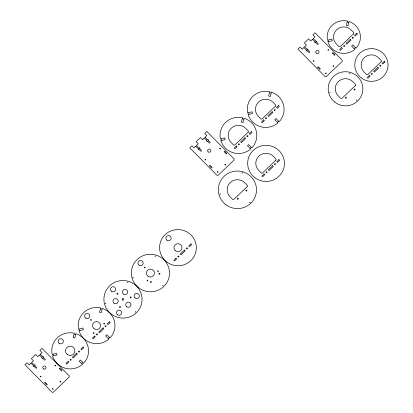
<?xml version="1.0" encoding="UTF-8"?>
<svg xmlns="http://www.w3.org/2000/svg" width="413" height="413" viewBox="0 0 413 413"><rect width="100%" height="100%" fill="white"/><g stroke="black" fill="none" stroke-linecap="round" stroke-linejoin="round"><path stroke-width="0.62" d="M74.371 334.205L74.49 333.27A18.389 18.084 6.9 0 0 52.188 354.555L53.158 354.504M75.383 334.489L75.816 333.642A18.389 18.084 6.9 0 1 83.503 363.337L82.708 362.79M100.787 308.934L100.891 307.995A18.389 18.084 6.9 0 0 78.604 329.285L79.57 329.228M101.794 309.218L102.228 308.366A18.389 18.084 6.9 0 1 109.915 338.061L109.12 337.514M242.632 118.799L242.725 117.855A18.389 18.084 6.9 0 0 220.449 139.145L221.414 139.093M243.644 119.083L244.078 118.232A18.389 18.084 6.9 0 1 251.765 147.926L250.97 147.379M269.901 92.708L270.019 91.774A18.389 18.084 6.9 0 0 247.717 113.054L248.688 113.002M270.913 92.992L271.346 92.14A18.389 18.084 6.9 0 1 279.033 121.835L278.238 121.288M347.524 22.049L347.653 21.12A16.639 16.365 6.9 0 0 327.514 40.319L328.485 40.267M348.536 22.333L348.97 21.481A16.639 16.365 6.9 0 1 355.908 48.28L355.118 47.732M195.7 146.228L194.002 147.854L191.921 145.753L189.784 147.792L216.722 175.05A1.156 1.136 6.9 0 0 218.353 175.076L233.789 160.306A1.156 1.136 6.9 0 0 233.81 158.7L206.872 131.448L204.734 133.487L206.815 135.593L205.116 137.219M196.573 145.391L198.271 143.765L196.19 141.664L200.465 137.575L202.546 139.682L204.239 138.056M303.865 47.557L302.166 49.178L300.086 47.077L297.949 49.121L324.886 76.374A1.156 1.136 6.9 0 0 326.518 76.4L341.954 61.635A1.156 1.136 6.9 0 0 341.974 60.024L315.036 32.772L312.899 34.816L314.98 36.917L313.281 38.543M304.737 46.715L306.436 45.094L304.355 42.988L308.63 38.899L310.71 41.006L312.404 39.38M198.271 148.886L198.044 149.098L198.607 149.671L198.834 149.454M199.2 147.999L199.422 147.782L199.985 148.35L199.763 148.566M206.815 140.709L206.588 140.926L207.15 141.494L207.378 141.277M207.744 139.821L207.966 139.609L208.529 140.177L208.307 140.394M306.436 50.21L306.209 50.427L306.771 50.995L306.998 50.778M307.365 49.323L307.587 49.106L308.15 49.674L307.928 49.89M314.98 42.033L314.752 42.25L315.315 42.823L315.542 42.606M315.909 41.15L316.131 40.933L316.694 41.501L316.472 41.718M250.118 148.097L249.917 148.288L247.47 145.815L248.724 144.612L251.171 147.09L250.97 147.281M277.386 122.005L277.185 122.196L274.738 119.724L275.992 118.521L278.439 120.999L278.238 121.19M354.266 48.45L354.065 48.641L351.618 46.168L352.872 44.971L355.319 47.443L355.118 47.634M30.856 363.187L29.158 364.808L27.077 362.707L24.945 364.751L51.878 392.004A1.156 1.136 6.9 0 0 53.514 392.03L68.945 377.265A1.156 1.136 6.9 0 0 68.966 375.654L42.028 348.402L39.896 350.446L41.976 352.547L40.278 354.173M31.734 362.346L33.432 360.725L31.352 358.618L35.621 354.53L37.702 356.636L39.4 355.01M33.432 365.841L33.205 366.057L33.768 366.625L33.995 366.408M34.356 364.953L34.584 364.736L35.146 365.309L34.919 365.52M41.971 357.663L41.749 357.88L42.312 358.453L42.534 358.236M42.9 356.78L43.128 356.564L43.69 357.131L43.463 357.348M81.857 363.507L81.655 363.698L79.213 361.22L80.463 360.022L82.91 362.5L82.708 362.691M108.273 338.232L108.072 338.423L105.625 335.95L106.879 334.752L109.321 337.225L109.125 337.416M328.743 41.269L327.865 41.672A16.639 16.365 6.9 0 0 354.896 49.25L354.364 48.45M248.946 114.003L248.068 114.406A18.389 18.084 6.9 0 0 278.021 122.806L277.484 122.005M221.678 140.095L220.8 140.497A18.389 18.084 6.9 0 0 250.753 148.897L250.216 148.097M79.828 330.23L78.95 330.632A18.389 18.084 6.9 0 0 108.903 339.032L108.371 338.237M53.416 355.505L52.539 355.908A18.389 18.084 6.9 0 0 82.492 364.302L81.955 363.507M347.441 22.095L347.168 22.018L346.223 25.332L347.906 25.807L348.856 22.493L348.587 22.416M269.813 92.755L269.544 92.677L268.6 95.992L270.283 96.466L271.233 93.152L270.959 93.075M242.545 118.846L242.276 118.768L241.326 122.083L243.014 122.558L243.959 119.243L243.691 119.166M100.7 308.981L100.431 308.909L99.481 312.223L101.17 312.693L102.114 309.378L101.846 309.306M74.283 334.256L74.015 334.179L73.07 337.493L74.753 337.963L75.703 334.654L75.429 334.576M313.281 38.641L315.759 41.145M316.466 41.863L318.087 43.504A0.542 0.532 6.9 0 1 318.082 44.258A0.542 0.532 6.9 0 1 317.313 44.248L315.692 42.606M312.507 39.385L314.98 41.889M304.737 46.814L307.215 49.323M307.922 50.04L309.549 51.677A0.542 0.532 6.9 0 1 309.538 52.436A0.542 0.532 6.9 0 1 308.769 52.42L307.148 50.784M303.963 47.557L306.441 50.066M205.116 137.312L207.594 139.821M208.302 140.539L209.923 142.18A0.542 0.532 6.9 0 1 209.918 142.934A0.542 0.532 6.9 0 1 209.148 142.924L207.527 141.282M204.342 138.056L206.815 140.565M196.573 145.49L199.051 147.993M199.758 148.711L201.379 150.353A0.542 0.532 6.9 0 1 201.374 151.106A0.542 0.532 6.9 0 1 200.604 151.096L198.983 149.454M195.798 146.233L198.271 148.737M40.273 354.271L42.751 356.775M43.463 357.493L45.084 359.134A0.542 0.532 6.9 0 1 45.074 359.888A0.542 0.532 6.9 0 1 44.305 359.878L42.684 358.236M39.498 355.015L41.976 357.519M31.734 362.444L34.207 364.953M34.919 365.67L36.54 367.307A0.542 0.532 6.9 0 1 36.53 368.066A0.542 0.532 6.9 0 1 35.761 368.05L34.14 366.414M30.954 363.187L33.432 365.696M328.531 40.185L328.464 39.916L331.856 39.08L332.289 40.748L328.898 41.589L328.825 41.321M248.734 112.919L248.667 112.651L252.059 111.809L252.493 113.482L249.101 114.324L249.029 114.055M221.466 139.011L221.399 138.742L224.791 137.906L225.224 139.573L221.833 140.415L221.76 140.146M79.621 329.146L79.549 328.877L82.946 328.041L83.374 329.708L79.983 330.55L79.916 330.281M53.205 354.416L53.138 354.153L56.529 353.311L56.963 354.984L53.571 355.82L53.499 355.557M103.771 323.647C104.716 325.227 104.912 322.13 103.777 323.616M105.527 303.576L105.878 303.601L105.532 303.55M132.981 277.304L133.332 277.329L132.986 277.293M157.637 271.129C158.556 272.725 158.788 269.627 157.642 271.093M219.969 194.079L220.32 194.095L219.969 194.079M329.791 92.626L330.142 92.651L329.796 92.605M44.661 382.768L46.561 384.885L47.185 384.839L47.201 384.317L45.384 382.469L44.661 382.768M209.505 165.814L211.404 167.931L212.029 167.885L212.045 167.358L210.202 165.494L209.505 165.814M317.669 67.138L319.569 69.255L320.194 69.208L320.209 68.687L318.366 66.818L317.669 67.107M93.23 333.074C94.205 334.669 94.278 331.577 93.235 333.038M127.638 282.415L127.984 282.461L127.643 282.378M147.095 280.551C147.978 282.167 148.355 279.007 147.095 280.551M155.092 256.148L155.443 256.184L155.092 256.137M242.08 172.918L242.426 172.944L242.08 172.918M349.703 73.571L350.048 73.607L349.703 73.56M40.298 376.594C41.233 378.081 41.29 375.154 40.298 376.594M52.482 388.927C53.422 390.409 53.453 387.492 52.482 388.927M54.944 365.541C55.858 367.043 55.92 364.121 54.944 365.541M60.055 381.689C60.933 383.197 61.062 380.29 60.055 381.689M90.581 319.925C91.531 321.562 91.64 318.402 90.581 319.925M135.278 311.903L135.624 311.944L135.283 311.877M144.447 267.407C145.412 269.039 145.5 265.879 144.447 267.407M162.732 285.636L163.078 285.677L162.737 285.61M205.142 159.64C205.886 161.168 206.314 158.293 205.142 159.64M217.326 171.968C218.25 173.47 218.281 170.533 217.326 171.968M219.788 148.587C220.532 150.12 220.95 147.234 219.788 148.587M224.899 164.735C225.896 166.207 225.844 163.259 224.899 164.735M249.715 202.406L250.066 202.437L249.715 202.406M313.307 60.964C314.226 62.456 314.303 59.513 313.307 60.964M325.49 73.297C326.337 74.799 326.6 71.883 325.49 73.297M327.953 49.911C328.738 51.398 329.099 48.62 327.963 49.854M333.064 66.059C334.003 67.551 334.029 64.624 333.064 66.059M356.579 100.127L356.93 100.158L356.579 100.127M59.364 368.675L61.269 370.828L61.883 370.781L61.888 370.234L60.086 368.406L59.364 368.675M224.207 151.721L226.107 153.868L226.722 153.827L226.732 153.275L224.899 151.432L224.207 151.721M332.372 53.045L334.272 55.197L334.886 55.151L334.897 54.604L333.064 52.756L332.372 53.045M248.074 132.346L235.028 144.829A1.156 1.136 6.9 0 1 233.391 144.803L231.073 142.459A10.273 10.108 6.9 0 1 231.249 128.164A10.273 10.108 6.9 0 1 245.776 128.391L248.094 130.735A1.156 1.136 6.9 0 1 248.074 132.346M275.342 106.255L262.296 118.737A1.156 1.136 6.9 0 1 260.66 118.712L258.347 116.368A10.273 10.108 6.9 0 1 258.517 102.073A10.273 10.108 6.9 0 1 273.045 102.3L275.363 104.644A1.156 1.136 6.9 0 1 275.342 106.255M236.365 145.954L234.228 147.999L234.961 148.742L237.098 146.698L236.365 145.954M244.909 137.782L240.634 141.865L241.373 142.609L245.642 138.52L244.909 137.782M251.316 131.649L249.178 133.693L249.917 134.437L252.049 132.392L251.316 131.649M263.633 119.863L261.501 121.907L262.234 122.651L264.366 120.606L263.633 119.863M272.177 111.691L267.908 115.774L268.641 116.518L272.91 112.429L272.177 111.691M278.584 105.558L276.452 107.602L277.185 108.345L279.317 106.301L278.584 105.558M353.44 33.938L340.395 46.421A1.156 1.136 6.9 0 1 338.763 46.395L336.445 44.052A10.273 10.108 6.9 0 1 336.621 29.757A10.273 10.108 6.9 0 1 351.143 29.984L353.461 32.328A1.156 1.136 6.9 0 1 353.44 33.938M341.737 47.547L339.6 49.591L340.333 50.334L342.47 48.29L341.737 47.547M350.276 39.374L346.006 43.458L346.739 44.201L351.014 40.113L350.276 39.374M356.687 33.241L354.55 35.286L355.283 36.029L357.421 33.985L356.687 33.241M247.077 186.733L234.032 199.216A1.156 1.136 6.9 0 1 232.395 199.19L230.077 196.846A10.273 10.108 6.9 0 1 230.253 182.551A10.273 10.108 6.9 0 1 244.78 182.778L247.098 185.127A1.156 1.136 6.9 0 1 247.077 186.733M275.703 160.306L262.658 172.789A1.156 1.136 6.9 0 1 261.026 172.763L258.708 170.414A10.273 10.108 6.9 0 1 258.884 156.124A10.273 10.108 6.9 0 1 273.406 156.351L275.724 158.695A1.156 1.136 6.9 0 1 275.703 160.306M355.18 85.708L342.134 98.191A1.156 1.136 6.9 0 1 340.503 98.165L338.185 95.821A10.273 10.108 6.9 0 1 338.355 81.526A10.273 10.108 6.9 0 1 352.883 81.753L355.201 84.097A1.156 1.136 6.9 0 1 355.18 85.708M175.912 258.192L173.78 260.236L174.513 260.98L176.65 258.936L175.912 258.192M184.456 250.02L180.187 254.103L180.92 254.847L185.189 250.763L184.456 250.02M190.863 243.887L188.731 245.931L189.464 246.675L191.601 244.63L190.863 243.887M264 173.914L261.863 175.959L262.596 176.702L264.733 174.658L264 173.914M272.539 165.742L268.269 169.826L269.002 170.569L273.277 166.48L272.539 165.742M278.951 159.609L276.813 161.653L277.546 162.397L279.684 160.352L278.951 159.609M381.075 61.893L368.029 74.376A1.156 1.136 6.9 0 1 366.393 74.35L364.075 72.007A10.273 10.108 6.9 0 1 364.251 57.717A10.273 10.108 6.9 0 1 378.778 57.944L381.091 60.288A1.156 1.136 6.9 0 1 381.075 61.893M68.104 361.365L65.972 363.404L66.705 364.147L68.837 362.103L68.104 361.365M76.648 353.187L72.378 357.276L73.111 358.019L77.381 353.931L76.648 353.187M83.054 347.059L80.922 349.104L81.655 349.842L83.793 347.803L83.054 347.059M94.52 336.089L92.383 338.133L93.116 338.877L95.253 336.832L94.52 336.089M103.064 327.917L98.79 332.006L99.523 332.744L103.797 328.66L103.064 327.917M109.471 321.784L107.334 323.828L108.067 324.572L110.204 322.527L109.471 321.784M369.367 75.507L367.229 77.551L367.962 78.289L370.1 76.25L369.367 75.507M377.91 67.329L373.636 71.418L374.369 72.161L378.644 68.073L377.91 67.329M384.317 61.201L382.18 63.246L382.913 63.984L385.05 61.945L384.317 61.201M334.654 102.026A17.336 17.052 6.9 0 0 362.66 91.485A17.336 17.052 6.9 0 0 339.285 72.853A17.336 17.052 6.9 0 0 334.654 102.026M354.184 89.864A0.527 0.516 6.9 0 0 355.035 89.564A0.527 0.516 6.9 0 0 354.339 88.981A0.527 0.516 6.9 0 0 354.184 89.864M345.66 98.057A0.527 0.516 6.9 0 0 346.497 97.711A0.527 0.516 6.9 0 0 345.769 97.169A0.527 0.516 6.9 0 0 345.66 98.057M352.444 38.094A0.527 0.516 6.9 0 0 353.296 37.795A0.527 0.516 6.9 0 0 352.604 37.211A0.527 0.516 6.9 0 0 352.444 38.094M343.921 46.287A0.527 0.516 6.9 0 0 344.757 45.941A0.527 0.516 6.9 0 0 344.034 45.399A0.527 0.516 6.9 0 0 343.921 46.287M316.363 53.215A1.631 1.6 6.9 0 0 319.012 52.26A1.631 1.6 6.9 0 0 316.838 50.479A1.631 1.6 6.9 0 0 316.363 53.215M361.401 78A16.639 16.365 6.9 0 0 387.931 67.051A16.639 16.365 6.9 0 0 364.942 49.875A16.639 16.365 6.9 0 0 361.401 78M380.074 66.054A0.527 0.516 6.9 0 0 380.931 65.75A0.527 0.516 6.9 0 0 380.234 65.171A0.527 0.516 6.9 0 0 380.074 66.054M371.555 74.247A0.527 0.516 6.9 0 0 372.392 73.896A0.527 0.516 6.9 0 0 371.664 73.354A0.527 0.516 6.9 0 0 371.555 74.247M208.198 151.891A1.631 1.6 6.9 0 0 210.847 150.936A1.631 1.6 6.9 0 0 208.673 149.155A1.631 1.6 6.9 0 0 208.198 151.891M238.554 144.695A0.527 0.516 6.9 0 0 239.39 144.349A0.527 0.516 6.9 0 0 238.662 143.807A0.527 0.516 6.9 0 0 238.554 144.695M247.072 136.502A0.527 0.516 6.9 0 0 247.929 136.202A0.527 0.516 6.9 0 0 247.232 135.619A0.527 0.516 6.9 0 0 247.072 136.502M225.452 204.389A19.091 18.776 6.9 0 0 256.287 192.783A19.091 18.776 6.9 0 0 230.547 172.267A19.091 18.776 6.9 0 0 225.452 204.389M246.076 190.889A0.527 0.516 6.9 0 0 246.933 190.589A0.527 0.516 6.9 0 0 246.236 190.011A0.527 0.516 6.9 0 0 246.076 190.889M237.558 199.081A0.527 0.516 6.9 0 0 238.394 198.736A0.527 0.516 6.9 0 0 237.666 198.194A0.527 0.516 6.9 0 0 237.558 199.081M254.981 177.776A18.389 18.084 6.9 0 0 284.304 165.68A18.389 18.084 6.9 0 0 258.894 146.698A18.389 18.084 6.9 0 0 254.981 177.776M266.184 172.655A0.527 0.516 6.9 0 0 267.02 172.304A0.527 0.516 6.9 0 0 266.297 171.767A0.527 0.516 6.9 0 0 266.184 172.655M274.707 164.462A0.527 0.516 6.9 0 0 275.559 164.157A0.527 0.516 6.9 0 0 274.867 163.579A0.527 0.516 6.9 0 0 274.707 164.462M274.34 110.41A0.527 0.516 6.9 0 0 275.197 110.111A0.527 0.516 6.9 0 0 274.5 109.528A0.527 0.516 6.9 0 0 274.34 110.41M265.822 118.603A0.527 0.516 6.9 0 0 266.659 118.257A0.527 0.516 6.9 0 0 265.931 117.715A0.527 0.516 6.9 0 0 265.822 118.603M150.569 282.311A0.527 0.516 6.9 0 0 151.406 281.96A0.527 0.516 6.9 0 0 150.683 281.423A0.527 0.516 6.9 0 0 150.569 282.311M159.093 274.118A0.527 0.516 6.9 0 0 159.95 273.814A0.527 0.516 6.9 0 0 159.253 273.236A0.527 0.516 6.9 0 0 159.093 274.118M138.887 265.017A2.628 2.581 6.9 0 0 143.13 263.422A2.628 2.581 6.9 0 0 139.584 260.598A2.628 2.581 6.9 0 0 138.887 265.017M138.469 287.613A19.091 18.776 6.9 0 0 169.299 276.008A19.091 18.776 6.9 0 0 143.564 255.497A19.091 18.776 6.9 0 0 138.469 287.613M147.916 276.116A4.027 3.96 6.9 0 0 154.421 273.669A4.027 3.96 6.9 0 0 148.995 269.338A4.027 3.96 6.9 0 0 147.916 276.116M175.448 250.737A4.027 3.96 6.9 0 0 181.952 248.29A4.027 3.96 6.9 0 0 176.521 243.959A4.027 3.96 6.9 0 0 175.448 250.737M166.904 240.134A2.628 2.581 6.9 0 0 171.147 238.538A2.628 2.581 6.9 0 0 167.606 235.715A2.628 2.581 6.9 0 0 166.904 240.134M166.893 262.059A18.389 18.084 6.9 0 0 196.221 249.958A18.389 18.084 6.9 0 0 170.806 230.975A18.389 18.084 6.9 0 0 166.893 262.059M178.101 256.932A0.527 0.516 6.9 0 0 178.937 256.587A0.527 0.516 6.9 0 0 178.209 256.045A0.527 0.516 6.9 0 0 178.101 256.932M186.624 248.74A0.527 0.516 6.9 0 0 187.476 248.44A0.527 0.516 6.9 0 0 186.779 247.857A0.527 0.516 6.9 0 0 186.624 248.74M119.775 307.246A0.527 0.516 6.9 0 0 120.632 306.942A0.527 0.516 6.9 0 0 119.935 306.363A0.527 0.516 6.9 0 0 119.775 307.246M122.439 299.977A0.878 0.862 6.9 0 0 123.854 299.446A0.878 0.862 6.9 0 0 122.676 298.506A0.878 0.862 6.9 0 0 122.439 299.977M117.122 294.108A0.527 0.516 6.9 0 0 117.979 293.808A0.527 0.516 6.9 0 0 117.282 293.23A0.527 0.516 6.9 0 0 117.122 294.108M130.317 297.809A0.527 0.516 6.9 0 0 131.174 297.505A0.527 0.516 6.9 0 0 130.477 296.926A0.527 0.516 6.9 0 0 130.317 297.809M111.014 313.885A19.091 18.776 6.9 0 0 141.845 302.28A19.091 18.776 6.9 0 0 116.11 281.764A19.091 18.776 6.9 0 0 111.014 313.885M135.041 297.876A2.628 2.581 6.9 0 0 139.32 296.379A2.628 2.581 6.9 0 0 135.851 293.478A2.628 2.581 6.9 0 0 135.041 297.876M117.555 314.778A2.628 2.581 6.9 0 0 121.758 313.085A2.628 2.581 6.9 0 0 118.149 310.344A2.628 2.581 6.9 0 0 117.555 314.778M111.433 291.289A2.628 2.581 6.9 0 0 115.671 289.689A2.628 2.581 6.9 0 0 112.129 286.865A2.628 2.581 6.9 0 0 111.433 291.289M113.931 303.152A2.628 2.581 6.9 0 0 118.175 301.557A2.628 2.581 6.9 0 0 114.633 298.733A2.628 2.581 6.9 0 0 113.931 303.152M126.729 306.756A2.628 2.581 6.9 0 0 130.936 305.068A2.628 2.581 6.9 0 0 127.328 302.321A2.628 2.581 6.9 0 0 126.729 306.756M123.353 294.035A2.628 2.581 6.9 0 0 127.632 292.538A2.628 2.581 6.9 0 0 124.163 289.632A2.628 2.581 6.9 0 0 123.353 294.035M96.704 334.829A0.527 0.516 6.9 0 0 97.545 334.484A0.527 0.516 6.9 0 0 96.818 333.941A0.527 0.516 6.9 0 0 96.704 334.829M105.227 326.637A0.527 0.516 6.9 0 0 106.084 326.337A0.527 0.516 6.9 0 0 105.387 325.759A0.527 0.516 6.9 0 0 105.227 326.637M94.05 328.634A4.027 3.96 6.9 0 0 100.555 326.187A4.027 3.96 6.9 0 0 95.129 321.861A4.027 3.96 6.9 0 0 94.05 328.634M85.506 318.031A2.628 2.581 6.9 0 0 89.75 316.435A2.628 2.581 6.9 0 0 86.209 313.612A2.628 2.581 6.9 0 0 85.506 318.031M78.816 351.912A0.527 0.516 6.9 0 0 79.668 351.608A0.527 0.516 6.9 0 0 78.971 351.029A0.527 0.516 6.9 0 0 78.816 351.912M70.293 360.1A0.527 0.516 6.9 0 0 71.129 359.754A0.527 0.516 6.9 0 0 70.401 359.212A0.527 0.516 6.9 0 0 70.293 360.1M67.2 354.442A4.729 4.651 6.9 0 0 74.836 351.566A4.729 4.651 6.9 0 0 68.46 346.486A4.729 4.651 6.9 0 0 67.2 354.442M59.095 343.306A2.628 2.581 6.9 0 0 63.339 341.706A2.628 2.581 6.9 0 0 59.797 338.887A2.628 2.581 6.9 0 0 59.095 343.306M43.36 368.845A1.631 1.6 6.9 0 0 46.003 367.89A1.631 1.6 6.9 0 0 43.83 366.109A1.631 1.6 6.9 0 0 43.36 368.845"/></g></svg>
